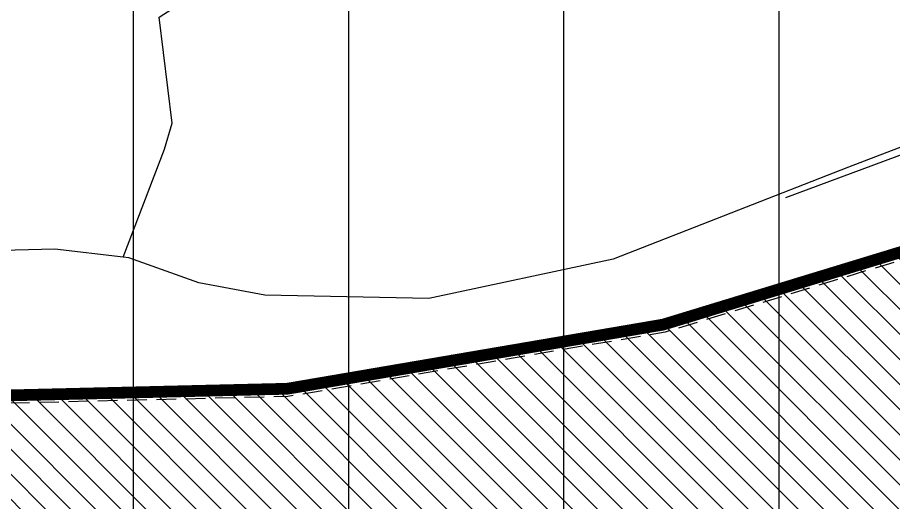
# Model space of a CAD drawing. Extents: x 152195838 to 160350639, y 364657247 to 370318102.
# Drawn here: x 157631035 to 157675815, y 365073521 to 365098312 of the extents above; entities that cross this region are included whole.
import ezdxf
from ezdxf.xclip import XClip

# ---------------------------------------------------------------- set-up
doc = ezdxf.new("R2010")
doc.units = 0
doc.header["$MEASUREMENT"] = 0
for name, pattern in [('AAA004', [3, 2, -1]), ('DIVIDEX2', [2.5, 1, -0.5, 0, -0.5, 0, -0.5]), ('PHANTOM2', [1.25, 0.625, -0.125, 0.125, -0.125, 0.125, -0.125]), ('사무실2종$0$ACAD_ISO04W100', [30, 24, -3, 0, -3])]:
    doc.linetypes.add(name, pattern=pattern)
doc.layers.get('0').update_dxf_attribs({"linetype": 'CONTINUOUS'})
for name, color, linetype in [('0 구역계(부지)', 5, 'PHANTOM2'), ('4A.TEC SITE', 1, 'DIVIDEX2'), ('E0022112', 5, 'CONTINUOUS'), ('F0017111', 30, 'CONTINUOUS'), ('F0027217', 7, 'CONTINUOUS'), ('main-sec$0$㈜SE&C 해치 1', 250, 'CONTINUOUS')]:
    doc.layers.add(name, color=color, linetype=linetype)
doc.layers.add('DEFPOINT', color=135, linetype='CONTINUOUS', plot=False)

# ---------------------------------------------------------------- blocks, each defined once
blk = doc.blocks.new('zw$C900')
at = {"layer": '0 구역계(부지)', "linetype": 'AAA004', "ltscale": 500, "flags": 128}
blk.add_lwpolyline([(-78576, -83230), (-84358, -81321), (-100487, -75984), (-109941, -75633), (-142159, -85468), (-161435, -88757), (-252852, -90934), (-260151, -93736), (-271129, -102323), (-291575, -111577), (-291456, -113105), (-292591, -125163), (-292605, -129353), (-292051, -132630), (-291060, -134530), (-289085, -141318), (-289168, -144287), (-285317, -146399), (-285092, -151580), (-282702, -162240), (-272700, -185724), (-265309, -192985), (-216758, -218936), (-205440, -225775), (-188949, -237591), (-187640, -238240), (-161500, -240648), (-136284, -235184), (-121462, -234588), (-113066, -233536), (-95241, -239556), (-74880, -238437)], close=True, dxfattribs=at)
at = {"layer": '4A.TEC SITE', "color": 10, "linetype": '사무실2종$0$ACAD_ISO04W100', "ltscale": 300, "const_width": 600}
blk.add_lwpolyline([(-78183, -82939), (-84232, -80941), (-100415, -75586), (-109993, -75231), (-142252, -85078), (-161474, -88358), (-252931, -90536), (-260350, -93384)], dxfattribs=at)
blk = doc.blocks.new('dwgE1B8')
at = {"layer": 'E0022112', "flags": 128}
for points in [[(976210, 1110589), (978307, 1116120), (978707, 1117441), (978045, 1122858), (981692, 1125218), (990434, 1130416), (1001118, 1135340), (1014830, 1138800)], [(1136116, 1087723), (1131670, 1090507), (1124273, 1094425), (1118379, 1097193), (1111680, 1099921), (1099643, 1103875), (1093484, 1104992), (1088267, 1105628), (1083616, 1106779), (1078641, 1108350), (1071663, 1111417), (1067898, 1113283), (1059860, 1116714), (1048868, 1120694), (1041991, 1121978), (1035285, 1122124), (1026428, 1120212), (1013286, 1115195), (1001256, 1110482), (991834, 1108482), (983448, 1108646), (980074, 1109288), (976491, 1110556), (976210, 1110589)], [(976210, 1110589), (972702, 1111008), (967959, 1110886), (962562, 1109472), (955167, 1106430), (950171, 1105515), (947159, 1105348), (943839, 1105953), (931844, 1110314), (926372, 1112200), (925216, 1112823), (924694, 1113264), (923824, 1114401), (920583, 1119641), (919989, 1119980), (919201, 1120285), (918603, 1120422), (917954, 1120541), (917046, 1120445), (908358, 1117928), (905003, 1117125), (894077, 1114990), (890783, 1113690)]]:
    blk.add_lwpolyline(points, dxfattribs=at)
at = {"layer": 'F0017111', "flags": 128}
blk.add_lwpolyline([(1010072, 1113645), (1016818, 1116146), (1025307, 1118951), (1035521, 1120515), (1042382, 1120278), (1043404, 1120643), (1044031, 1121348), (1043971, 1122246), (1043248, 1123424), (1040554, 1124986), (1039694, 1125798), (1038954, 1127217), (1038496, 1130505), (1037578, 1140616), (1034650, 1157521), (1030963, 1174336), (1028340, 1186429), (1027580, 1188592)], dxfattribs=at)
blk = doc.blocks.new('A$C111325cc')
at = {"layer": 'DEFPOINT'}
for p, q in [((193276, 244000), (193276, 0)), ((204276, 244000), (204276, 0)), ((215276, 244000), (215276, 0)), ((226276, 244000), (226276, 0))]:
    blk.add_line(p, q, dxfattribs=at)

msp = doc.modelspace()

# ---------------------------------------------------------------- hatches: boundary and pattern name
at = {"layer": 'main-sec$0$㈜SE&C 해치 1'}
h = msp.add_hatch(dxfattribs=at)
h.set_pattern_fill('ANSI31', color=251, scale=285.714286, angle=270, style=0)
h.set_pattern_definition([(315, (167934299.2, 373642717), (641.446866, 641.446866), [])])
h.paths.add_polyline_path([(157579347.0046, 365077827.9747), (157644820.1396, 365079334.8445), (157664042.5442, 365082614.214), (157696300.9706, 365092461.5735), (157705878.9325, 365092105.9642), (157722062.2091, 365086751.0783), (157728111.4764, 365084753.4938), (157731823.7159, 364928876.8543), (157710998.2248, 364927732.8969), (157693187.2422, 364933748.3889), (157684865.6224, 364932705.433), (157670060.5684, 364932110.3845), (157644818.6969, 364926640.3086), (157618543.7022, 364929061.0921), (157600633.8117, 364941582.8082), (157589338.5413, 364948408.6889), (157552797.2672, 364967940.5057), (157558910.4219, 364979377.3558), (157559004.7387, 364979553.8094), (157553965.823, 364982431.8958), (157579347.0046, 364982431.8958), (157670597.0046, 364982431.8958), (157670597.0046, 365071631.8958), (157579347.0046, 365071631.8958)])

# ---------------------------------------------------------------- block references
ref = msp.add_blockref('zw$C900', (157806294.1963, 365167692.3902))
XClip(ref).set_block_clipping_path([(-346460.3034729064, -270723.6596111059), (-37654.8170730174, -42886.8178880215)])
at = {"layer": 'DEFPOINT'}
msp.add_blockref('A$C111325cc', (157443670.7413, 364896968.7328), dxfattribs=at)
at = {"layer": 'F0027217'}
ref = msp.add_blockref('dwgE1B8', (156660233.8627, 363975469.3043), dxfattribs=at)
XClip(ref).set_block_clipping_path([(799600.0300675035, 921499.4263452888), (1108405.5164673924, 1149336.2680683732)])

doc.saveas('drawing.dxf')
